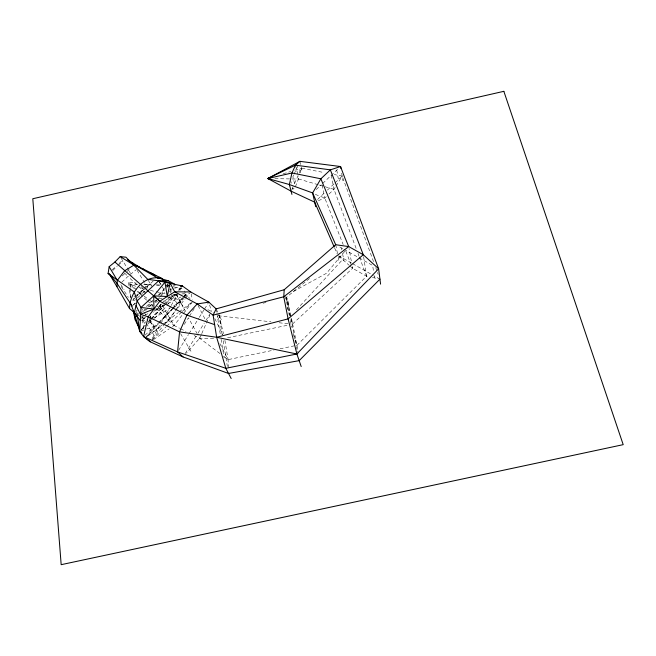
<?xml version="1.0" encoding="UTF-8"?>
<svg xmlns="http://www.w3.org/2000/svg" width="656" height="656" viewBox="0 0 656 656"><rect width="100%" height="100%" fill="white"/><g stroke="black" fill="none" stroke-linecap="round" stroke-linejoin="round"><path stroke-width="0.49" stroke-dasharray="3.28 2.46" d="M150.478 315.889L149.576 320.899L154.185 328.074L146.706 336.257M151.913 307.877L152.454 304.868M150.642 315.962L149.576 320.899L154.291 326.45L146.542 329.058M295.38 186.763L299.513 176.325M169.855 291.772L170.831 288.132M201.343 334.535L199.686 338.283L186.468 353.158M201.753 333.601L209.863 315.192M291.797 189.568L293.74 185.271M294.552 183.467L298.054 175.742L298.849 179.072L318.357 184.771M299.267 173.069L301.481 168.166L324.31 172.618M293.675 175.037L292.888 176.776L294.962 185.115M294.068 174.176L298.472 164.484M146.362 289.599L148.633 284.77L151.593 284.975M152.34 338.275L170.683 306.377M171.191 305.491L177.817 293.97M179.851 290.428L181.376 287.771M329.025 194.02L333.961 189.33L335.503 186.853M336.011 186.025L342.17 176.111L334.232 174.562M185.189 353.592L196.316 335.798M197.907 333.248L204.229 323.137M205.812 320.612L209.904 314.068M178.596 350.288L188.477 334.552M189.026 333.691L198.727 318.25M199.26 317.389L204.073 309.739M204.598 308.894L208.321 302.982M184.254 324.433L188.428 317.832L196.939 333.281M189.461 316.2L194.627 308.025M165.492 323.219L168.715 320.899L175.365 310.665M175.915 309.812L183.114 298.726M183.672 297.873L185.886 294.47L184.434 290.952M172.43 326.647L174.07 325.515L192.2 302.244M161.622 303.933L157.251 309.427L153.119 312.272M162.253 303.146L165.378 299.218M154.529 318.053L162.655 310.747L166.476 305.958M167.116 305.163L176.029 293.978M179.211 289.985L181.122 287.59M152.233 339.439L163.82 325.155M164.467 324.359L176.964 308.951M177.579 308.197L185.049 298.988M185.681 298.209L189.477 293.519M344.81 251.289L326.573 273.232L291.789 292.371M143.861 292.576L145.107 291.084M145.14 325.253L141.106 329.812L145.37 325.376M148.502 321.456L149.847 319.931M150.519 319.169L163.303 304.728M163.975 303.966L172.044 294.847M154.75 301.645L156.071 300.169M160.712 295.02L164.689 290.608M151.667 318.75L165.451 304.294M166.124 303.556L172.815 296.192L177.792 295.02M171.724 309.452L158.949 323.08M172.389 308.73L182.475 298.013M296.414 309.829L343.523 258.571M158.276 323.941L145.353 337.742L162.27 325.548M158.957 323.211L172.003 309.279M172.7 308.541L185.886 294.47L190.051 298.652M148.174 322.391L150.946 319.447L149.576 320.899L152.987 318.791M151.626 318.718L163.926 305.639M164.607 304.909L175.554 293.281M178.293 290.362L182.401 286M135.218 296.299L139.597 292.724L147.518 284.327L151.479 284.532M143.164 311.477L145.189 309.329M147.895 306.467L152.627 301.465M158.842 294.897L165.148 288.222M165.853 287.476L167.952 285.253M154.185 328.074L158.268 323.793M183.155 297.299L185.886 294.47L183.91 294.47M112.75 270.551L117.342 265.869M294.118 188.051L292.855 189.33L292.51 187.985M280.005 348.812L296.979 345.269L366.581 276.225L363.613 256.726M152.446 339.783L166.001 326.909M166.714 326.237L181.589 312.108M182.294 311.444L191.421 302.769M318.373 200.67L324.802 198.038L326.212 196.702M145.009 335.232L157.916 323.023M158.637 322.342L173.799 308M174.512 307.32L183.762 298.57M184.459 297.914L189.346 293.281M317.52 199.498L323.867 193.471M327.418 190.101L334.437 183.442M335.109 182.811L342.17 176.111L373.649 261.965M316.225 189.535L321.243 184.795M322.686 183.434L338.037 168.92M135.349 303.072L132.389 305.852L135.357 303.097M143.861 328.705L142.377 319.669L144.615 317.561M154.094 311.239L161.499 304.261L174.07 325.515L179.564 328.254M164.443 301.489L169.584 296.651M137.276 314.937L138.654 313.642M146.313 306.459L153.356 299.858M158.252 295.266L163.844 290.018L162.508 287.656M167.239 286.828L169.273 284.925M145.583 310.477L153.422 303.113M154.914 301.711L156.407 300.309M157.153 299.603L159.392 297.504M160.138 296.807L164.623 292.601M135.767 311.502L137.219 310.14M352.272 266.574L352.575 268.279L292.256 324.277L292.855 324.343L290.698 317.791M121.786 282.187L127.969 276.414L137.571 285.59M132.897 299.448L134.234 298.193M137.014 295.61L148.633 284.77L143.516 283.884M133.176 299.702L134.669 298.308M135.415 297.619L145.853 287.886M146.591 287.189L153.258 280.973M137.399 297.963L140.851 294.741L137.383 290.624M142.229 293.453L144.984 290.887M122.196 275.946L125.673 272.74M127.059 271.461L129.134 269.55M112.233 269.755L116.342 265.992M119.072 263.482L122.475 260.358M141.237 330.009L144.197 327.352M147.887 324.031L151.577 320.71M118.055 265.286L123 261.203M309.476 278.505L286.615 297.135L294.913 339.136L292.888 333.092M130.314 274.511L136.587 269.436M139.974 313.716L145.509 309.345M148.674 306.852L152.627 303.736M146.96 336.512L162.245 324.827M163.049 324.203L178.342 312.518M179.145 311.903L191.216 302.67M144.951 323.613L142.377 319.669L145.681 317.389M153.578 339.57L169.158 328.894M153.84 318.258L170.035 308.222M173.446 306.106L180.269 301.875L171.487 294.921M141.655 316.889L144.361 315.52M145.263 315.06L147.969 313.691M156.095 309.566L164.221 305.45M167.829 303.621L183.172 295.84M184.074 295.38L185.886 294.47M155.267 302.457L157.112 301.793M167.272 298.168L172.815 296.192L177.03 303.679M140.728 331.009L145.575 329.386M132.66 300.751L135.325 299.899L134.004 296.02M283.203 173.791L290.895 171.421M294.749 170.24L301.481 168.166L300.399 172.659L299.161 167.395M169.773 289.649L173.66 288.525M174.627 288.246L178.514 287.123M263.064 303.211L266.008 302.457M181.778 294.077L185.763 293.134M227.583 337.758L290.272 324.687M224.032 356.585L228.083 359.636L274.019 350.058M159.187 298.759L162.106 298.209M170.863 296.561L172.815 296.192M173.069 294.495L177.997 294.487M213.635 338.34L199.686 338.283L194.201 335.552M274.823 178.653L298.849 179.072M137.858 284.556L130.027 284.401L128.527 282.211L136.522 283.105M143.738 284.679L148.633 284.77M173.356 285.622L175.365 285.704M156.44 284.794L160.408 284.999M166.353 285.303L169.33 285.458M141.434 320.44L147.543 320.784M156.522 285.311L159.482 285.508M167.37 286.041L170.33 286.246M218.186 315.733L270.953 321.817M279.071 322.752L290.231 324.039M150.322 290.452L155.267 291.518M156.259 291.731L165.164 293.65M349.689 265.754L352.575 268.279L366.581 276.225L368.533 276.643M372.436 277.496L378.094 278.734M173.225 286.754L183.713 289.198M319.333 185.058L324.212 186.484M325.187 186.771L333.961 189.33L356.544 249.485M135.792 286.237L130.027 284.401L130.175 287.385M140.597 287.763L142.516 288.378M315.306 194.406L324.802 198.038L343.186 244.549M207.895 309.673L213.307 312.363M138.154 315.364L140.794 316.643M141.671 317.069L147.821 320.046M180.474 328.713L185.968 331.444M339.841 247.041L343.145 248.895M343.982 249.362L358.274 257.382M359.127 257.857L372.674 265.459L373.584 272.06M338.66 255.824L351.665 263.163L349.074 248.599M352.551 263.663L373.272 275.372M379.939 279.136L374.1 275.84L374.387 277.923M139.597 292.724L152.61 302.498M219.973 353.535L199.686 338.283L197.841 334.929M157.268 306.295L162.655 310.747M155.734 308.107L174.07 325.515M146.649 300.169L137.104 291.362M147.411 300.833L152.709 305.458M338.611 256.029L348.967 265.122M136.645 289.919L128.527 282.211L129.421 289.083M138.309 286.295L144.222 291.936M134.275 288.583L130.027 284.401L131.348 288.271M124.427 272.896L127.969 276.414M160.81 307.656L160.039 303.088L160.786 307.623L168.715 320.899M167.1 283.736L168.297 285.245L167.452 283.728M136.309 311.838L139.097 316.102M121.335 286.598L128.338 297.348M142.057 316.807L145.788 322.555M146.321 323.375L154.668 336.241M120.819 284.638L124.082 289.665M140.999 307.467L143.68 311.666M144.213 312.51L145.821 315.028M149.699 319.226L158.883 333.666M121.098 258.12L128.256 269.731M128.781 270.584L131.93 275.692M141.507 286.483L145.698 293.347M156.325 300.243L157.317 301.883M159.293 305.163L161.442 308.714M137.104 270.297L144.345 282.375M148.24 280.219L151.831 286.319M180.58 333.609L191.79 352.69M159.441 281.891L161.835 286.098M162.311 286.943L164.705 291.149M159.105 281.695L160.581 284.286M170.519 296.979L171.913 299.456M166.444 284.794L167.92 287.418M169.871 290.928L171.831 294.437M176.251 294.306L182.762 306.163M176.111 294.323L185.32 311.075M198.071 305.614L205.385 319.775M219.908 343.629L228.083 359.636L228.403 369.517M214.84 318.644L222.802 334.757M217.39 316.463L221.261 324.408M216.947 310.509L217.735 312.149M222.228 334.896L218.915 314.601L221.613 320.21M334.601 247.902L337.036 253.495M345.819 251.199L352.575 268.279M357.979 253.306L359.053 256.168M359.414 257.127L366.581 276.225M375.74 267.689L377.143 271.502M377.495 272.461L378.192 274.364M141.704 317.783L142.377 319.669M295.208 340.013L296.979 345.269L298.111 353.231M287.115 306.934L290.108 315.995M285.893 298.283L289.165 308.287M288.747 303.728L286.615 297.135L291.207 317.217M170.453 288.681L171.339 291.494M209.625 304.974L211.437 311.616M290.821 181.318L291.305 183.221M295.503 165.164L297.816 174.775M218.915 314.601L223.483 333.724M299.899 161.343L302.26 171.519M291.436 318.209L296.979 345.269M191.158 293.855L192.405 299.546M322.153 185.049L324.802 198.038M335.708 244.721L337.463 253.429M338.201 257.086L338.89 260.53M295.11 340.103L296.258 345.917M296.446 346.885L297.029 349.796M285.524 296.381L289.296 315.536M290.272 320.44L291.625 327.319M341.489 247.968L341.858 249.895M342.596 253.749L343.924 260.694M331.346 175.242L333.961 189.33M336.774 170.109L338.447 179.646M341.694 173.233L342.957 180.785M224.91 340.3L228.083 359.636M223.179 340.751L227.378 366.442M216.152 308.878L216.775 312.666M216.923 313.617L220.285 334.289M221.08 339.209L224.09 357.725M129.552 290.059L130.585 297.906M130.232 288.378L130.683 297.34"/><path stroke-width="0.98" d="M379.939 279.136L299.169 360.644L228.526 373.461L183.09 356.954L150.298 341.825L143.582 336.585L139.761 331.337L140.999 307.467L137.137 300.891L134.209 291.92L108.084 273.568L109.167 266.713L114.915 262.023L120.179 256.627L125.919 257.201L147.723 279.341L158.621 280.825L182.401 286L190.748 291.961L208.854 302.137L216.152 308.878L284.212 289.731L335.708 244.721L348.721 246.582L363.301 254.733L378.627 268.796L380.578 284.146M284.212 289.731L283.761 296.783L288.107 318.882L296.889 354.002L301.194 366.54M136.505 314.298L129.527 308.55C129.757 292.281 144.246 274.06 161.786 278.415L163.27 279.702M162.639 279.932L161.786 278.415L139.474 267.09L133.972 265.081L124.501 270.871L117.326 280.44L116.94 286.713L129.527 308.55M114.915 262.023L153.709 295.881L167.264 296.504L170.06 283.031L162.54 280.834M216.152 308.878L213.11 315.151L216.66 337.282L225.812 368.311L231.183 378.504M190.748 291.961L174.734 291.805L159.728 301.26L148.166 316.815L143.582 336.585L177.579 351.903L225.812 368.311L296.889 354.002L378.627 268.796L340.562 166.534L299.899 161.343L267.812 178.53L291.084 191.15L314.7 202.171L334.199 246.968M214.627 324.63L186.935 315.118L159.728 301.26L153.709 295.881L153.939 309.05L140.999 307.467L153.709 295.881L164.976 282.162L167.264 296.504M299.899 161.343L295.503 165.164L267.812 178.53L271.617 179.67M137.604 315.585L135.226 317.455L135.333 320.095L137.949 325.565M154.841 275.725L155.718 275.34M136.013 305.63L140.458 314.339L153.939 309.05M335.708 244.721L312.633 192.93L289.37 184.516L267.812 178.53L269.731 177.94M140.458 314.339L148.166 316.815L179.555 331.862L216.66 337.282L288.107 318.882L363.301 254.733L330.353 169.855L295.503 165.164L291.945 172.987L289.37 184.516L291.928 194.414M267.812 178.53L291.945 172.987L320.874 178.793L330.353 169.855L340.562 166.534L340.89 168.444M208.854 302.137L197.21 303.941L174.734 291.805L170.06 283.031M174.57 284.114L168.502 280.842L158.621 280.825L137.137 300.891L134.308 312.863L140.204 320.538M216.66 337.282L296.889 354.002M136.735 266.09L156.956 277.529L168.502 280.842M108.084 273.568L109.355 274.011L116.883 283.203L132.217 306.04M156.956 277.529L158.596 278.513M120.179 256.627L133.972 265.081M127.6 259.801L139.474 267.09M150.29 272.584L153.324 274.675M135.792 313.904L134.308 312.863L130.191 302.49M142.934 268.845L145.222 270.51M145.353 337.742L150.298 341.825M159.728 301.26L153.709 295.881M183.09 356.954L177.579 351.903L179.555 331.862L186.935 315.118L197.21 303.941L213.11 315.151L283.761 296.783L348.721 246.582L320.874 178.793L312.633 192.93L315.7 206.681M129.265 260.826L131.29 262.695M153.004 273.962L154.226 275.135M159.556 277.283L160.958 278.644M137.137 265.655L138.375 266.91M133.767 311.592L139.761 331.337L141.876 333.756L140.999 331.936M132.586 262.859L133.521 264.425M109.355 274.011L116.94 286.713M109.167 266.713L117.326 280.44M133.225 311.198L135.333 320.095M137.571 316.864L139.761 331.337M503.849 91.323L32.8 198.735L61.172 564.677L623.2 444.653L503.849 91.323M182.401 286L180.392 285.909L182.401 286"/></g></svg>
